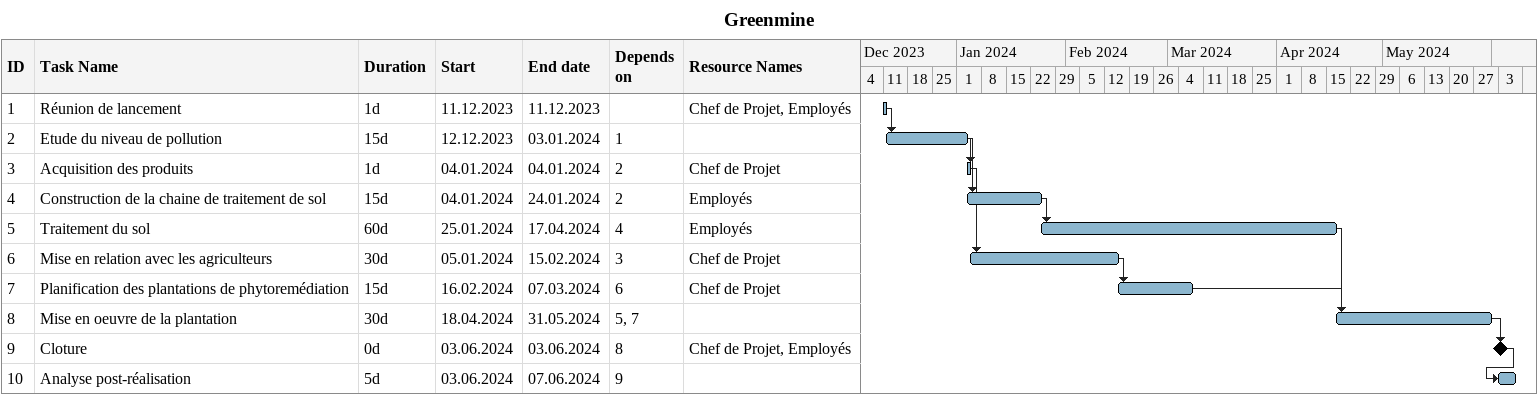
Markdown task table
Greenmine

| ID | Task | Duration | Start | Finish | Predecessors | Resources |
|---|---|---|---|---|---|---|
| 1 | Réunion de lancement | 1d | 2023-12-11 | 2023-12-11 |  | Chef de Projet, Employés |
| 2 | Etude du niveau de pollution | 15d | 2023-12-12 | 2024-01-03 | 1 |  |
| 3 | Acquisition des produits | 1d | 2024-01-04 | 2024-01-04 | 2 | Chef de Projet |
| 4 | Construction de la chaine de traitement de sol | 15d | 2024-01-04 | 2024-01-24 | 2 | Employés |
| 5 | Traitement du sol | 60d | 2024-01-25 | 2024-04-17 | 4 | Employés |
| 6 | Mise en relation avec les agriculteurs | 30d | 2024-01-05 | 2024-02-15 | 3 | Chef de Projet |
| 7 | Planification des plantations de phytoremédiation | 15d | 2024-02-16 | 2024-03-07 | 6 | Chef de Projet |
| 8 | Mise en oeuvre de la plantation | 30d | 2024-04-18 | 2024-05-31 | 5, 7 |  |
| 9 | Cloture | 0d | 2024-06-03 | 2024-06-03 | 8 | Chef de Projet, Employés |
| 10 | Analyse post-réalisation | 5d | 2024-06-03 | 2024-06-07 | 9 |  |
